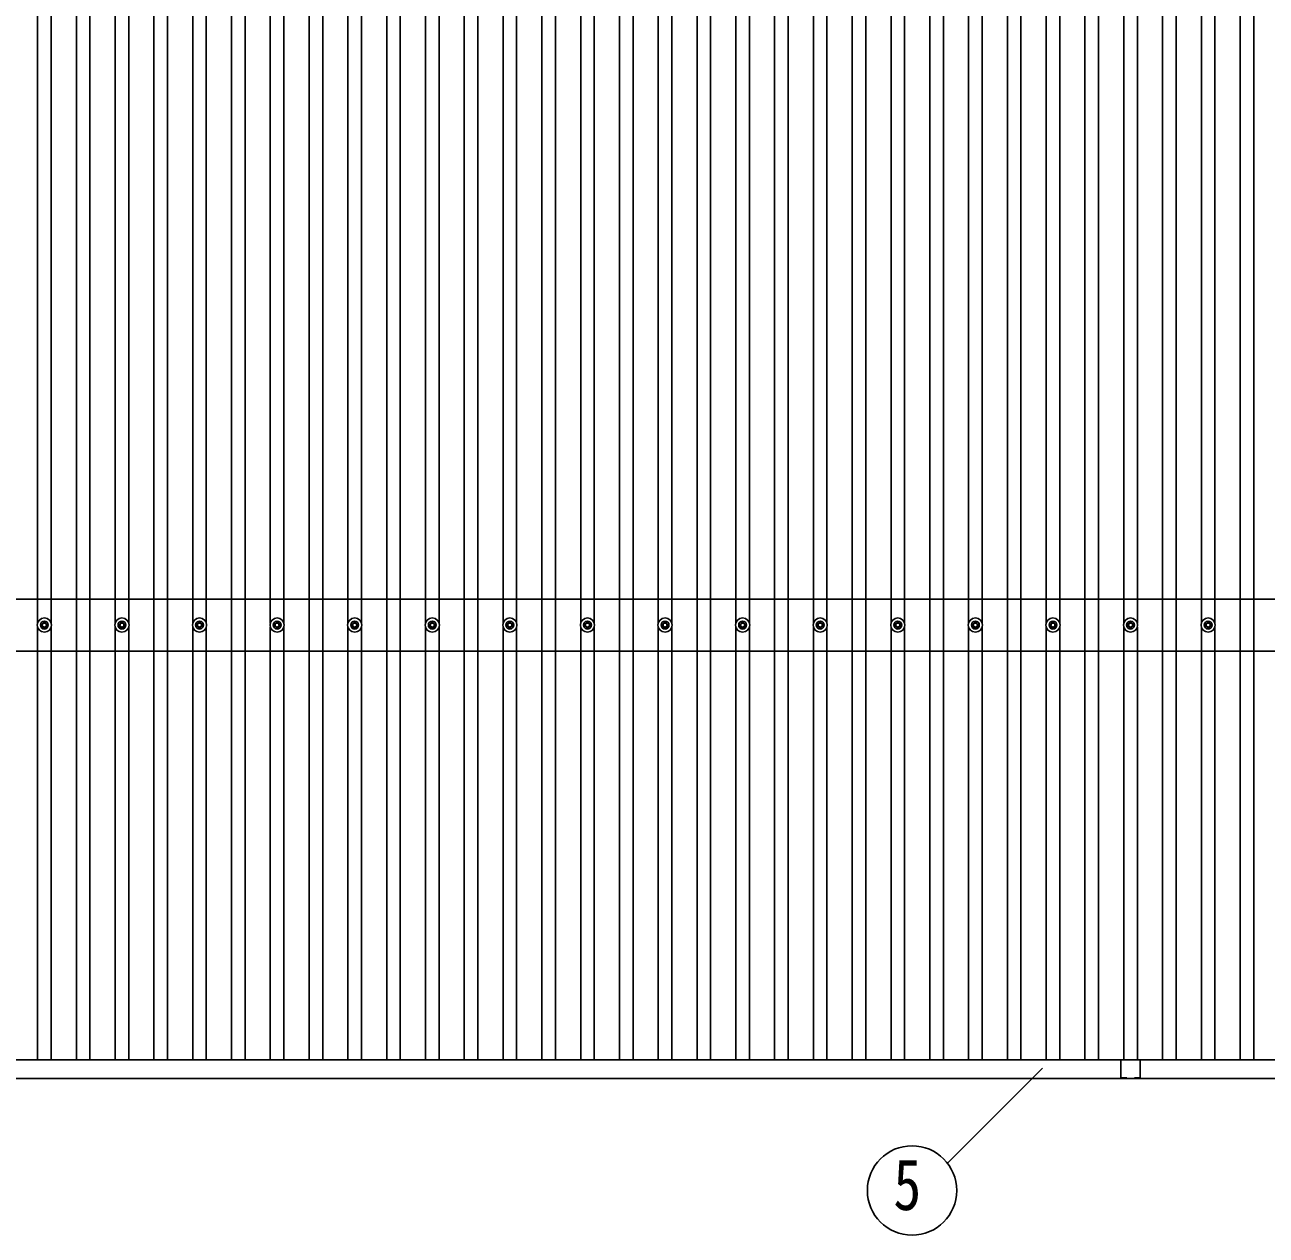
# Model space of a CAD drawing. Units: millimetres, scale not verified. Extents: x -21025 to 21025, y -14850 to 14850.
# Drawn here: x -14342 to -11142, y 5367 to 8488 of the extents above; entities that cross this region are included whole.
import ezdxf
from ezdxf.enums import TextEntityAlignment as Align

# ---------------------------------------------------------------- set-up
doc = ezdxf.new("R2010")
doc.units = ezdxf.units.MM
doc.header["$LTSCALE"] = 60
for name, color, linetype in [('0-5_YKK_13', 4, 'Continuous'), ('0-6_YKK_A1', 4, 'Continuous'), ('0-7_YKK_D', 6, 'Continuous')]:
    doc.layers.add(name, color=color, linetype=linetype)
doc.styles.add('ＭＳ ゴシック', font='')
doc.styles.get('ＭＳ ゴシック').set_extended_font_data('MS Gothic')

msp = doc.modelspace()

# ---------------------------------------------------------------- linework, layer by layer
at = {"layer": '0-5_YKK_13'}
for p, q in [((-14293.15, 6950.33), (-14293.15, 6945.91)), ((-14289.65, 6950.33), (-14289.65, 6945.91)), ((-14093.15, 6950.33), (-14093.15, 6945.91)), ((-14089.65, 6950.33), (-14089.65, 6945.91)), ((-13893.15, 6950.33), (-13893.15, 6945.91)), ((-13889.65, 6950.33), (-13889.65, 6945.91)), ((-13693.15, 6950.33), (-13693.15, 6945.91)), ((-13689.65, 6950.33), (-13689.65, 6945.91)), ((-13493.15, 6950.33), (-13493.15, 6945.91)), ((-13489.65, 6950.33), (-13489.65, 6945.91)), ((-13293.15, 6950.33), (-13293.15, 6945.91)), ((-13289.65, 6950.33), (-13289.65, 6945.91)), ((-13093.15, 6950.33), (-13093.15, 6945.91)), ((-13089.65, 6950.33), (-13089.65, 6945.91)), ((-12893.15, 6950.33), (-12893.15, 6945.91)), ((-12889.65, 6950.33), (-12889.65, 6945.91)), ((-12693.15, 6950.33), (-12693.15, 6945.91)), ((-12689.65, 6950.33), (-12689.65, 6945.91)), ((-12493.15, 6950.33), (-12493.15, 6945.91)), ((-12489.65, 6950.33), (-12489.65, 6945.91)), ((-12293.15, 6950.33), (-12293.15, 6945.91)), ((-12289.65, 6950.33), (-12289.65, 6945.91)), ((-12093.15, 6950.33), (-12093.15, 6945.91)), ((-12089.65, 6950.33), (-12089.65, 6945.91)), ((-11893.15, 6950.33), (-11893.15, 6945.91)), ((-11889.65, 6950.33), (-11889.65, 6945.91)), ((-11693.15, 6950.33), (-11693.15, 6945.91)), ((-11689.65, 6950.33), (-11689.65, 6945.91)), ((-11493.15, 6950.33), (-11493.15, 6945.91)), ((-11489.65, 6950.33), (-11489.65, 6945.91)), ((-11293.15, 6950.33), (-11293.15, 6945.91)), ((-11289.65, 6950.33), (-11289.65, 6945.91)), ((-14301.4, 6942.08), (-14296.99, 6942.08)), ((-14301.4, 6938.58), (-14296.99, 6938.58)), ((-14293.15, 6934.75), (-14293.15, 6930.33)), ((-14289.65, 6934.75), (-14289.65, 6930.33)), ((-14285.82, 6942.08), (-14281.41, 6942.08)), ((-14285.82, 6938.58), (-14281.41, 6938.58)), ((-14101.4, 6942.08), (-14096.99, 6942.08)), ((-14101.4, 6938.58), (-14096.99, 6938.58)), ((-14093.15, 6934.75), (-14093.15, 6930.33)), ((-14089.65, 6934.75), (-14089.65, 6930.33)), ((-14085.82, 6942.08), (-14081.41, 6942.08)), ((-14085.82, 6938.58), (-14081.41, 6938.58)), ((-13901.4, 6942.08), (-13896.99, 6942.08)), ((-13901.4, 6938.58), (-13896.99, 6938.58)), ((-13893.15, 6934.75), (-13893.15, 6930.33)), ((-13889.65, 6934.75), (-13889.65, 6930.33)), ((-13885.82, 6942.08), (-13881.41, 6942.08)), ((-13885.82, 6938.58), (-13881.41, 6938.58)), ((-13701.4, 6942.08), (-13696.99, 6942.08)), ((-13701.4, 6938.58), (-13696.99, 6938.58)), ((-13693.15, 6934.75), (-13693.15, 6930.33)), ((-13689.65, 6934.75), (-13689.65, 6930.33)), ((-13685.82, 6942.08), (-13681.41, 6942.08)), ((-13685.82, 6938.58), (-13681.41, 6938.58)), ((-13501.4, 6942.08), (-13496.99, 6942.08)), ((-13501.4, 6938.58), (-13496.99, 6938.58)), ((-13493.15, 6934.75), (-13493.15, 6930.33)), ((-13489.65, 6934.75), (-13489.65, 6930.33)), ((-13485.82, 6942.08), (-13481.41, 6942.08)), ((-13485.82, 6938.58), (-13481.41, 6938.58)), ((-13301.4, 6942.08), (-13296.99, 6942.08)), ((-13301.4, 6938.58), (-13296.99, 6938.58)), ((-13293.15, 6934.75), (-13293.15, 6930.33)), ((-13289.65, 6934.75), (-13289.65, 6930.33)), ((-13285.82, 6942.08), (-13281.41, 6942.08)), ((-13285.82, 6938.58), (-13281.41, 6938.58)), ((-13101.4, 6942.08), (-13096.99, 6942.08)), ((-13101.4, 6938.58), (-13096.99, 6938.58)), ((-13093.15, 6934.75), (-13093.15, 6930.33)), ((-13089.65, 6934.75), (-13089.65, 6930.33)), ((-13085.82, 6942.08), (-13081.41, 6942.08)), ((-13085.82, 6938.58), (-13081.41, 6938.58)), ((-12901.4, 6942.08), (-12896.99, 6942.08)), ((-12901.4, 6938.58), (-12896.99, 6938.58)), ((-12893.15, 6934.75), (-12893.15, 6930.33)), ((-12889.65, 6934.75), (-12889.65, 6930.33)), ((-12885.82, 6942.08), (-12881.41, 6942.08)), ((-12885.82, 6938.58), (-12881.41, 6938.58)), ((-12701.4, 6942.08), (-12696.99, 6942.08)), ((-12701.4, 6938.58), (-12696.99, 6938.58)), ((-12693.15, 6934.75), (-12693.15, 6930.33)), ((-12689.65, 6934.75), (-12689.65, 6930.33)), ((-12685.82, 6942.08), (-12681.41, 6942.08)), ((-12685.82, 6938.58), (-12681.41, 6938.58)), ((-12501.4, 6942.08), (-12496.99, 6942.08)), ((-12501.4, 6938.58), (-12496.99, 6938.58)), ((-12493.15, 6934.75), (-12493.15, 6930.33)), ((-12489.65, 6934.75), (-12489.65, 6930.33)), ((-12485.82, 6942.08), (-12481.41, 6942.08)), ((-12485.82, 6938.58), (-12481.41, 6938.58)), ((-12301.4, 6942.08), (-12296.99, 6942.08)), ((-12301.4, 6938.58), (-12296.99, 6938.58)), ((-12293.15, 6934.75), (-12293.15, 6930.33)), ((-12289.65, 6934.75), (-12289.65, 6930.33)), ((-12285.82, 6942.08), (-12281.41, 6942.08)), ((-12285.82, 6938.58), (-12281.41, 6938.58)), ((-12101.4, 6942.08), (-12096.99, 6942.08)), ((-12101.4, 6938.58), (-12096.99, 6938.58)), ((-12093.15, 6934.75), (-12093.15, 6930.33)), ((-12089.65, 6934.75), (-12089.65, 6930.33)), ((-12085.82, 6942.08), (-12081.41, 6942.08)), ((-12085.82, 6938.58), (-12081.41, 6938.58)), ((-11901.4, 6942.08), (-11896.99, 6942.08)), ((-11901.4, 6938.58), (-11896.99, 6938.58)), ((-11893.15, 6934.75), (-11893.15, 6930.33)), ((-11889.65, 6934.75), (-11889.65, 6930.33)), ((-11885.82, 6942.08), (-11881.41, 6942.08)), ((-11885.82, 6938.58), (-11881.41, 6938.58)), ((-11701.4, 6942.08), (-11696.99, 6942.08)), ((-11701.4, 6938.58), (-11696.99, 6938.58)), ((-11693.15, 6934.75), (-11693.15, 6930.33)), ((-11689.65, 6934.75), (-11689.65, 6930.33)), ((-11685.82, 6942.08), (-11681.41, 6942.08)), ((-11685.82, 6938.58), (-11681.41, 6938.58)), ((-11501.4, 6942.08), (-11496.99, 6942.08)), ((-11501.4, 6938.58), (-11496.99, 6938.58)), ((-11493.15, 6934.75), (-11493.15, 6930.33)), ((-11489.65, 6934.75), (-11489.65, 6930.33)), ((-11485.82, 6942.08), (-11481.41, 6942.08)), ((-11485.82, 6938.58), (-11481.41, 6938.58)), ((-11301.4, 6942.08), (-11296.99, 6942.08)), ((-11301.4, 6938.58), (-11296.99, 6938.58)), ((-11293.15, 6934.75), (-11293.15, 6930.33)), ((-11289.65, 6934.75), (-11289.65, 6930.33)), ((-11285.82, 6942.08), (-11281.41, 6942.08)), ((-11285.82, 6938.58), (-11281.41, 6938.58)), ((-11516.4, 5818.73), (-11516.4, 5796.13)), ((-11516.4, 5795.33), (-11516.4, 5773.73)), ((-11515.4, 5819.73), (-11491.8, 5819.73)), ((-11491, 5819.73), (-11467.4, 5819.73)), ((-11466.4, 5818.73), (-11466.4, 5796.13)), ((-11466.4, 5795.33), (-11466.4, 5773.73)), ((-11501.4, 5772.73), (-11515.4, 5772.73)), ((-11501.4, 5772.73), (-11501.4, 5771.23)), ((-11501.4, 5771.23), (-11481.4, 5771.23)), ((-11481.4, 5772.73), (-11481.4, 5771.23)), ((-11481.4, 5772.73), (-11467.4, 5772.73))]:
    msp.add_line(p, q, dxfattribs=at)
for centre, radius in [((-14291.4, 6940.33), 18.25), ((-14291.4, 6940.33), 10.15), ((-14291.4, 6940.33), 5.85), ((-14291.4, 6940.33), 5.25), ((-14091.4, 6940.33), 18.25), ((-14091.4, 6940.33), 10.15), ((-14091.4, 6940.33), 5.85), ((-14091.4, 6940.33), 5.25), ((-13891.4, 6940.33), 18.25), ((-13891.4, 6940.33), 10.15), ((-13891.4, 6940.33), 5.85), ((-13891.4, 6940.33), 5.25), ((-13691.4, 6940.33), 18.25), ((-13691.4, 6940.33), 10.15), ((-13691.4, 6940.33), 5.85), ((-13691.4, 6940.33), 5.25), ((-13491.4, 6940.33), 18.25), ((-13491.4, 6940.33), 10.15), ((-13491.4, 6940.33), 5.85), ((-13491.4, 6940.33), 5.25), ((-13291.4, 6940.33), 18.25), ((-13291.4, 6940.33), 10.15), ((-13291.4, 6940.33), 5.85), ((-13291.4, 6940.33), 5.25), ((-13091.4, 6940.33), 18.25), ((-13091.4, 6940.33), 10.15), ((-13091.4, 6940.33), 5.85), ((-13091.4, 6940.33), 5.25), ((-12891.4, 6940.33), 18.25), ((-12891.4, 6940.33), 10.15), ((-12891.4, 6940.33), 5.85), ((-12891.4, 6940.33), 5.25), ((-12691.4, 6940.33), 18.25), ((-12691.4, 6940.33), 10.15), ((-12691.4, 6940.33), 5.85), ((-12691.4, 6940.33), 5.25), ((-12491.4, 6940.33), 18.25), ((-12491.4, 6940.33), 10.15), ((-12491.4, 6940.33), 5.85), ((-12491.4, 6940.33), 5.25), ((-12291.4, 6940.33), 18.25), ((-12291.4, 6940.33), 10.15), ((-12291.4, 6940.33), 5.85), ((-12291.4, 6940.33), 5.25), ((-12091.4, 6940.33), 18.25), ((-12091.4, 6940.33), 10.15), ((-12091.4, 6940.33), 5.85), ((-12091.4, 6940.33), 5.25), ((-11891.4, 6940.33), 18.25), ((-11891.4, 6940.33), 10.15), ((-11891.4, 6940.33), 5.85), ((-11891.4, 6940.33), 5.25), ((-11691.4, 6940.33), 18.25), ((-11691.4, 6940.33), 10.15), ((-11691.4, 6940.33), 5.85), ((-11691.4, 6940.33), 5.25), ((-11491.4, 6940.33), 18.25), ((-11491.4, 6940.33), 10.15), ((-11491.4, 6940.33), 5.85), ((-11491.4, 6940.33), 5.25), ((-11291.4, 6940.33), 18.25), ((-11291.4, 6940.33), 10.15), ((-11291.4, 6940.33), 5.85), ((-11291.4, 6940.33), 5.25)]:
    msp.add_circle(centre, radius, dxfattribs=at)
for centre, radius, start, end in [((-11515.4, 5818.73), 1, 90, 180.00001), ((-11516.7, 5795.73), 0.5, 306.8699, 53.1301), ((-11491.4, 5820.03), 0.5, 216.8699, 323.1301), ((-11467.4, 5818.73), 1, 360, 90), ((-11466.1, 5795.73), 0.5, 126.8699, 233.1301), ((-11515.4, 5773.73), 1, 180.00001, 270), ((-11467.4, 5773.73), 1, 270, 360)]:
    msp.add_arc(centre, radius, start, end, dxfattribs=at)
at = {"layer": '0-6_YKK_A1'}
for p, q in [((-14208.9, 5819.71), (-14208.9, 11160.72)), ((-14173.9, 5819.71), (-14173.9, 11160.72)), ((-14008.9, 5819.71), (-14008.9, 11160.72)), ((-13973.9, 5819.71), (-13973.9, 11160.72)), ((-13808.9, 5819.71), (-13808.9, 11160.72)), ((-13773.9, 5819.71), (-13773.9, 11160.72)), ((-13608.9, 5819.71), (-13608.9, 11160.72)), ((-13573.9, 5819.71), (-13573.9, 11160.72)), ((-13408.9, 5819.71), (-13408.9, 11160.72)), ((-13373.9, 5819.71), (-13373.9, 11160.72)), ((-13208.9, 5819.71), (-13208.9, 11160.72)), ((-13173.9, 5819.71), (-13173.9, 11160.72)), ((-13008.9, 5819.71), (-13008.9, 11160.72)), ((-12973.9, 5819.71), (-12973.9, 11160.72)), ((-12808.9, 5819.71), (-12808.9, 11160.72)), ((-12773.9, 5819.71), (-12773.9, 11160.72)), ((-12608.9, 5819.71), (-12608.9, 11160.72)), ((-12573.9, 5819.71), (-12573.9, 11160.72)), ((-12408.9, 5819.71), (-12408.9, 11160.72)), ((-12373.9, 5819.71), (-12373.9, 11160.72)), ((-12208.9, 5819.71), (-12208.9, 11160.72)), ((-12173.9, 5819.71), (-12173.9, 11160.72)), ((-12008.9, 5819.71), (-12008.9, 11160.72)), ((-11973.9, 5819.71), (-11973.9, 11160.72)), ((-11808.9, 5819.71), (-11808.9, 11160.72)), ((-11773.9, 5819.71), (-11773.9, 11160.72)), ((-11608.9, 5819.71), (-11608.9, 11160.72)), ((-11573.9, 5819.71), (-11573.9, 11160.72)), ((-11408.9, 5819.71), (-11408.9, 11160.72)), ((-11373.9, 5819.71), (-11373.9, 11160.72)), ((-11208.9, 5819.71), (-11208.9, 11160.72)), ((-11173.9, 5819.71), (-11173.9, 11160.72)), ((-14308.9, 6945.51), (-14308.9, 10035.14)), ((-14273.9, 6945.51), (-14273.9, 10035.16)), ((-14108.9, 6945.51), (-14108.9, 10035.14)), ((-14073.9, 6945.51), (-14073.9, 10035.16)), ((-13908.9, 6945.51), (-13908.9, 10035.14)), ((-13873.9, 6945.51), (-13873.9, 10035.16)), ((-13708.9, 6945.51), (-13708.9, 10035.14)), ((-13673.9, 6945.51), (-13673.9, 10035.16)), ((-13508.9, 6945.51), (-13508.9, 10035.14)), ((-13473.9, 6945.51), (-13473.9, 10035.16)), ((-13308.9, 6945.51), (-13308.9, 10035.14)), ((-13273.9, 6945.51), (-13273.9, 10035.16)), ((-13108.9, 6945.51), (-13108.9, 10035.14)), ((-13073.9, 6945.51), (-13073.9, 10035.16)), ((-12908.9, 6945.51), (-12908.9, 10035.14)), ((-12873.9, 6945.51), (-12873.9, 10035.16)), ((-12708.9, 6945.51), (-12708.9, 10035.14)), ((-12673.9, 6945.51), (-12673.9, 10035.16)), ((-12508.9, 6945.51), (-12508.9, 10035.14)), ((-12473.9, 6945.51), (-12473.9, 10035.16)), ((-12308.9, 6945.51), (-12308.9, 10035.14)), ((-12273.9, 6945.51), (-12273.9, 10035.16)), ((-12108.9, 6945.51), (-12108.9, 10035.14)), ((-12073.9, 6945.51), (-12073.9, 10035.16)), ((-11908.9, 6945.51), (-11908.9, 10035.14)), ((-11873.9, 6945.51), (-11873.9, 10035.16)), ((-11708.9, 6945.51), (-11708.9, 10035.14)), ((-11673.9, 6945.51), (-11673.9, 10035.16)), ((-11508.9, 6945.51), (-11508.9, 10035.14)), ((-11473.9, 6945.51), (-11473.9, 10035.16)), ((-11308.9, 6945.51), (-11308.9, 10035.14)), ((-11273.9, 6945.51), (-11273.9, 10035.16)), ((-7891.4, 7007.33), (-17494.15, 7007.33)), ((-14308.9, 5819.71), (-14308.9, 6935.15)), ((-14273.9, 5819.71), (-14273.9, 6935.15)), ((-14108.9, 5819.71), (-14108.9, 6935.15)), ((-14073.9, 5819.71), (-14073.9, 6935.15)), ((-13908.9, 5819.71), (-13908.9, 6935.15)), ((-13873.9, 5819.71), (-13873.9, 6935.15)), ((-13708.9, 5819.71), (-13708.9, 6935.15)), ((-13673.9, 5819.71), (-13673.9, 6935.15)), ((-13508.9, 5819.71), (-13508.9, 6935.15)), ((-13473.9, 5819.71), (-13473.9, 6935.15)), ((-13308.9, 5819.71), (-13308.9, 6935.15)), ((-13273.9, 5819.71), (-13273.9, 6935.15)), ((-13108.9, 5819.71), (-13108.9, 6935.15)), ((-13073.9, 5819.71), (-13073.9, 6935.15)), ((-12908.9, 5819.71), (-12908.9, 6935.15)), ((-12873.9, 5819.71), (-12873.9, 6935.15)), ((-12708.9, 5819.71), (-12708.9, 6935.15)), ((-12673.9, 5819.71), (-12673.9, 6935.15)), ((-12508.9, 5819.71), (-12508.9, 6935.15)), ((-12473.9, 5819.71), (-12473.9, 6935.15)), ((-12308.9, 5819.71), (-12308.9, 6935.15)), ((-12273.9, 5819.71), (-12273.9, 6935.15)), ((-12108.9, 5819.71), (-12108.9, 6935.15)), ((-12073.9, 5819.71), (-12073.9, 6935.15)), ((-11908.9, 5819.71), (-11908.9, 6935.15)), ((-11873.9, 5819.71), (-11873.9, 6935.15)), ((-11708.9, 5819.71), (-11708.9, 6935.15)), ((-11673.9, 5819.71), (-11673.9, 6935.15)), ((-11508.9, 5819.71), (-11508.9, 6935.15)), ((-11473.9, 5819.71), (-11473.9, 6935.15)), ((-11308.9, 5819.71), (-11308.9, 6935.15)), ((-11273.9, 5819.71), (-11273.9, 6935.15)), ((-7891.4, 6873.33), (-17494.15, 6873.33)), ((-17514.4, 5819.71), (-11515.58, 5819.71)), ((-11491.79, 5819.71), (-11491.01, 5819.71)), ((-11467.22, 5819.71), (-7868.4, 5819.71)), ((-17509.7, 5771.73), (-11501.4, 5771.73)), ((-11481.4, 5771.73), (-7873.1, 5771.73))]:
    msp.add_line(p, q, dxfattribs=at)
at = {"layer": '0-7_YKK_D'}
msp.add_line((-11963.4, 5552.96), (-11718.06, 5798.3), dxfattribs=at)
msp.add_circle((-12054.69, 5482.69), 115.2, dxfattribs=at)

# ---------------------------------------------------------------- texts
at = {"layer": '0-7_YKK_D', "style": 'ＭＳ ゴシック', "width": 0.8}
msp.add_text('5', height=132, dxfattribs=at).set_placement((-12102.69, 5392.69), align=Align.BOTTOM_LEFT)

doc.saveas('drawing.dxf')
